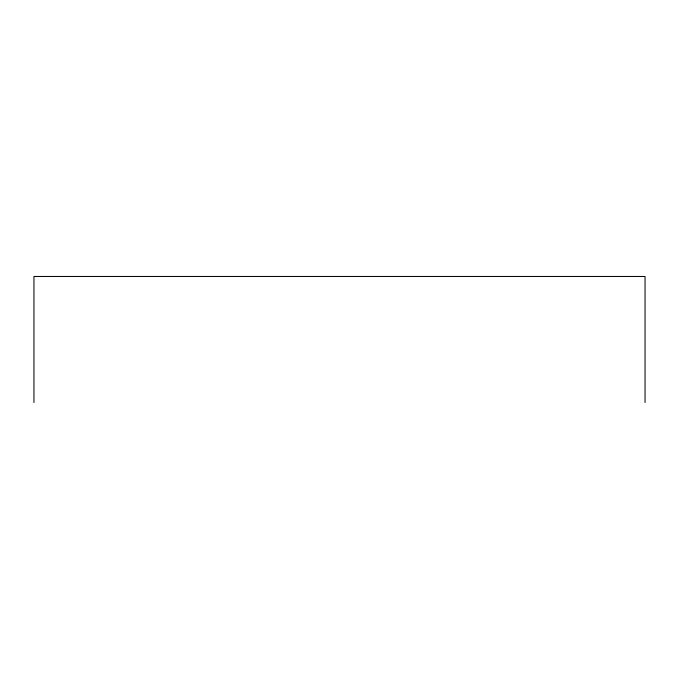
<?xml version="1.0" encoding="UTF-8"?>
<svg xmlns="http://www.w3.org/2000/svg" width="679" height="679" viewBox="0 0 679 679"><rect width="100%" height="100%" fill="white"/><g stroke="black" fill="none" stroke-linecap="round" stroke-linejoin="round"><path stroke-width="1.02" d="M645.05 402.528L645.05 276.472L33.95 276.472L33.95 402.528"/></g></svg>
